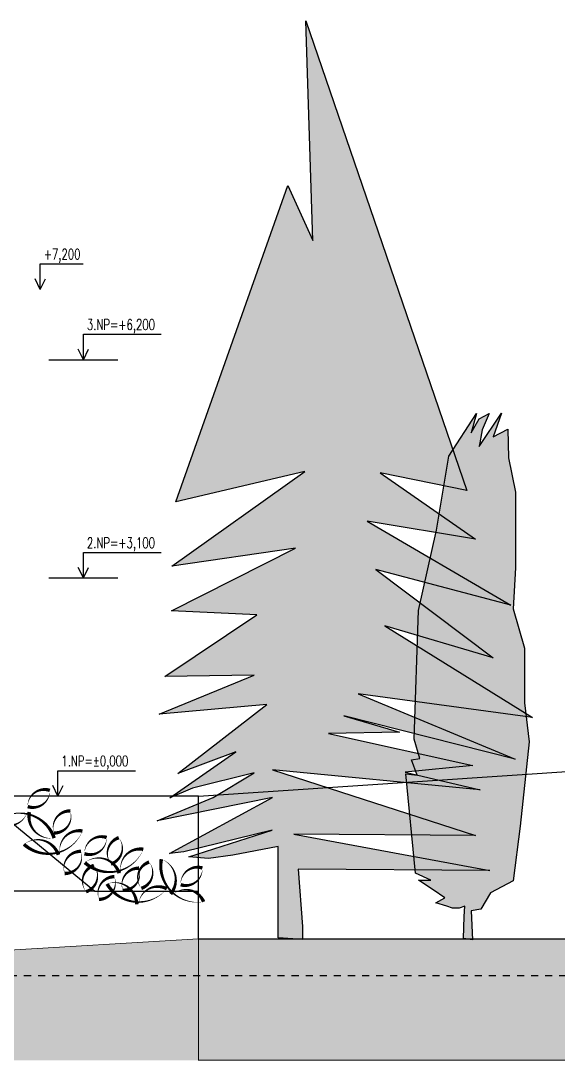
# Model space of a CAD drawing. Header units: metres. Extents: x -442 to 316, y -503 to 125.
# Drawn here: x 106.11 to 113.74, y -299.3 to -284.53 of the extents above; entities that cross this region are included whole.
import ezdxf

# ---------------------------------------------------------------- set-up
doc = ezdxf.new("R2010")
doc.units = ezdxf.units.M
doc.linetypes.add('ČÁRKOVANÁ', pattern=[19.05, 12.7, -6.35])
for name, color, linetype in [('FIGURE_SAGOME', 252, 'Continuous'), ('popis', 6, 'Continuous'), ('SRAFA', 251, 'Continuous'), ('SRAFY', 3, 'Continuous'), ('zariz.predmety', 203, 'Continuous'), ('ZDIVO', 1, 'Continuous')]:
    doc.layers.add(name, color=color, linetype=linetype)
doc.layers.add('FLOATING-WINDOWS', color=2, linetype='Continuous', plot=False)
doc.layers.add('FLOATINGWINDOWS', color=2, linetype='Continuous', plot=False)
doc.styles.add('ROMANS', font='romans.shx', dxfattribs={"width": 0.7})

msp = doc.modelspace()

# ---------------------------------------------------------------- hatches: boundary and pattern name
at = {"layer": 'FIGURE_SAGOME', "linetype": 'Continuous'}
for points in [[(109.768145, -297.558871), (109.768145, -296.258871), (109.123065, -296.384304), (108.777486, -296.430366), (108.501023, -296.407335), (109.682514, -296.029228), (108.431907, -296.338243), (108.22456, -296.361274), (109.687213, -295.563037), (108.049723, -295.898818), (108.847475, -295.563037), (109.427539, -295.214143), (108.551191, -295.430783), (108.22865, -295.568967), (109.169573, -294.916592), (108.343843, -295.223506), (109.606131, -294.242142), (108.078179, -294.380999), (109.427539, -293.82557), (108.157552, -293.845407), (109.467226, -292.972589), (108.25677, -292.913079), (110.013035, -292.024959), (108.25934, -292.279954), (110.14656, -290.936526), (108.317138, -291.36683), (109.90385, -286.873069), (110.259153, -287.654157), (110.161545, -284.531768), (112.447798, -291.206255), (111.21795, -290.953497), (112.572836, -291.893729), (111.030393, -291.640971), (113.072988, -292.831194), (111.155431, -292.328445), (112.822912, -293.581166), (111.282718, -293.128627), (113.382064, -294.429777), (110.904835, -294.093996), (113.135507, -295.018612), (110.701536, -294.406621), (111.490628, -294.638628), (110.484922, -294.654096), (112.533891, -295.109185), (111.572531, -295.206105), (112.635355, -295.456096), (109.686944, -295.171994), (112.568485, -296.102874), (109.989024, -296.083841), (112.774421, -296.602835), (110.051544, -296.583821), (110.114063, -297.396291), (110.114063, -297.583784)], [(112.402277, -297.566554), (112.411461, -297.254392), (112.420646, -297.107493), (112.337986, -297.135036), (112.246142, -297.135036), (112.163483, -297.107493), (112.007349, -297.061587), (112.13593, -296.988137), (111.970612, -296.877962), (111.759785, -296.740215), (111.93674, -296.740215), (111.720462, -296.64194), (111.582831, -295.226789), (111.740123, -295.246443), (111.661478, -295.03024), (111.779446, -295.010585), (111.7008, -294.735416), (111.759785, -292.907512), (112.015386, -291.767529), (112.19234, -290.71775), (112.585572, -290.108449), (112.506926, -290.383617), (112.624896, -290.187068), (112.762527, -290.108449), (112.664219, -290.344307), (112.624896, -290.580166), (112.938464, -290.104566), (112.821511, -290.442582), (113.031126, -290.330996), (113.041406, -290.739152), (113.13872, -291.225554), (113.13872, -292.301797), (113.106282, -292.88548), (113.267784, -293.443417), (113.267784, -294.221661), (113.33266, -294.772916), (113.202908, -295.972709), (113.105594, -296.750953), (112.782188, -296.917108), (112.644557, -297.152967), (112.506926, -297.172622), (112.526588, -297.585374)]]:
    msp.add_hatch(color=256, dxfattribs=at).paths.add_polyline_path(points)
at = {"layer": 'SRAFA', "linetype": 'Continuous'}
for points in [[(104.180766, -297.841883), (104.180766, -297.950188), (103.380766, -297.950188), (102.396272, -297.950188), (100.070766, -298.091328), (100.070766, -298.296843), (108.638606, -298.296843), (108.638606, -298.091328), (108.638606, -297.571328)], [(108.638606, -298.296843), (100.070766, -298.296843), (100.070766, -298.796843), (89.620766, -298.796843), (89.620766, -298.296843), (87.115319, -298.296843), (87.115319, -299.296898), (108.638606, -299.296898)]]:
    msp.add_hatch(color=256, dxfattribs=at).paths.add_polyline_path(points)
at = {"layer": 'SRAFY', "linetype": 'Continuous', "lineweight": 0}
msp.add_hatch(color=252, dxfattribs=at).paths.add_polyline_path([(129.166848, -297.571328), (108.638606, -297.571328), (108.638606, -299.296865), (129.166848, -299.296865)])

# ---------------------------------------------------------------- linework, layer by layer
at = {"layer": 'FIGURE_SAGOME', "linetype": 'Continuous'}
msp.add_lwpolyline([(112.402277, -297.566554), (112.411461, -297.254392), (112.420646, -297.107493), (112.337986, -297.135036), (112.246142, -297.135036), (112.163483, -297.107493), (112.007349, -297.061587), (112.13593, -296.988137), (111.970612, -296.877962), (111.759785, -296.740215), (111.93674, -296.740215), (111.720462, -296.64194), (111.582831, -295.226789), (111.740123, -295.246443), (111.661478, -295.03024), (111.779446, -295.010585), (111.7008, -294.735416), (111.759785, -292.907512), (112.015386, -291.767529), (112.19234, -290.71775), (112.585572, -290.108449), (112.506926, -290.383617), (112.624896, -290.187068), (112.762527, -290.108449), (112.664219, -290.344307), (112.624896, -290.580166), (112.938464, -290.104566), (112.821511, -290.442582), (113.031126, -290.330996), (113.041406, -290.739152), (113.13872, -291.225554), (113.13872, -292.301797), (113.106282, -292.88548), (113.267784, -293.443417), (113.267784, -294.221661), (113.33266, -294.772916), (113.202908, -295.972709), (113.105594, -296.750953), (112.782188, -296.917108), (112.644557, -297.152967), (112.506926, -297.172622), (112.526588, -297.585374)], close=True, dxfattribs=at)
at = {"layer": 'FLOATING-WINDOWS', "linetype": 'Continuous', "lineweight": 0, "ltscale": 20}
for p, q in [((108.638606, -297.571328), (108.638606, -299.296865)), ((108.631801, -299.296865), (129.166848, -299.296865))]:
    msp.add_line(p, q, dxfattribs=at)
at = {"layer": 'FLOATINGWINDOWS'}
msp.add_lwpolyline([(109.768145, -297.558871), (109.768145, -296.258871), (109.123065, -296.384304), (108.777486, -296.430366), (108.501023, -296.407335), (109.682514, -296.029228), (108.431907, -296.338243), (108.22456, -296.361274), (109.687213, -295.563037), (108.049723, -295.898818), (108.847475, -295.563037), (109.427539, -295.214143), (108.551191, -295.430783), (108.22865, -295.568967), (109.169573, -294.916592), (108.343843, -295.223506), (109.606131, -294.242142), (108.078179, -294.380999), (109.427539, -293.82557), (108.157552, -293.845407), (109.467226, -292.972589), (108.25677, -292.913079), (110.013035, -292.024959), (108.25934, -292.279954), (110.14656, -290.936526), (108.317138, -291.36683), (109.90385, -286.873069), (110.259153, -287.654157), (110.161545, -284.531768), (112.447798, -291.206255), (111.21795, -290.953497), (112.572836, -291.893729), (111.030393, -291.640971), (113.072988, -292.831194), (111.155431, -292.328445), (112.822912, -293.581166), (111.282718, -293.128627), (113.382064, -294.429777), (110.904835, -294.093996), (113.135507, -295.018612), (110.701536, -294.406621), (111.490628, -294.638628), (110.484922, -294.654096), (112.533891, -295.109185), (111.572531, -295.206105), (112.635355, -295.456096), (109.686944, -295.171994), (112.568485, -296.102874), (109.989024, -296.083841), (112.774421, -296.602835), (110.051544, -296.583821), (110.114063, -297.396291), (110.114063, -297.583784)], close=True, dxfattribs=at)
at = {"layer": 'SRAFA', "linetype": 'Continuous'}
for p, q in [((108.638606, -295.546843), (115.630891, -295.07785)), ((108.638606, -297.571328), (129.166848, -297.571328))]:
    msp.add_line(p, q, dxfattribs=at)
at = {"layer": 'SRAFA', "color": 1, "linetype": 'ČÁRKOVANÁ', "ltscale": 0.0075}
msp.add_line((72.360118, -298.091328), (129.166848, -298.091328), dxfattribs=at)
at = {"layer": 'SRAFY', "linetype": 'Continuous'}
for p, q in [((106.391109, -288.346843), (106.391109, -287.98569)), ((106.391109, -287.98569), (107.002724, -287.98569)), ((106.391109, -288.346843), (106.316607, -288.195609)), ((106.391109, -288.346843), (106.465611, -288.195609)), ((107.00379, -289.346843), (107.00379, -288.98569)), ((107.00379, -288.98569), (108.107068, -288.98569)), ((107.00379, -289.346843), (106.929288, -289.195609)), ((107.00379, -289.346843), (107.078291, -289.195609)), ((106.513967, -289.346843), (107.493613, -289.346843)), ((107.00379, -292.446843), (107.00379, -292.08569)), ((107.00379, -292.08569), (108.107068, -292.08569)), ((107.00379, -292.446843), (106.929288, -292.295609)), ((107.00379, -292.446843), (107.078291, -292.295609)), ((106.513967, -292.446843), (107.493613, -292.446843)), ((106.642225, -295.546843), (106.642225, -295.18569)), ((106.642225, -295.18569), (107.745503, -295.18569)), ((106.642225, -295.546843), (106.567723, -295.395609)), ((106.642225, -295.546843), (106.716727, -295.395609)), ((108.638606, -295.546843), (104.630766, -295.546843)), ((105.590766, -295.596843), (107.166769, -296.896843)), ((108.638606, -297.571328), (108.638606, -295.546843)), ((107.166769, -296.896843), (104.630766, -296.896843)), ((107.166769, -296.896843), (108.638606, -296.896843))]:
    msp.add_line(p, q, dxfattribs=at)
at = {"layer": 'zariz.predmety', "color": 253, "linetype": 'Continuous', "ltscale": 0.001}
for points in [[(106.213023, -295.694125, 0, 0, -0.520567051), (106.213023, -295.694125, 0, 0.05, -0.520567051), (106.526496, -295.463816, 0, 0.05, -0.520567051), (106.213023, -295.694125, 0.05, 0.05, 0)], [(106.586243, -296.069379, 0, 0, -0.520567051), (106.586243, -296.069379, 0, 0.05, -0.520567051), (106.816188, -295.755638, 0, 0.05, -0.520567051), (106.586243, -296.069379, 0.05, 0.05, 0)], [(106.588948, -296.142153, 0, 0, -0.520567051), (106.588948, -296.142153, 0, 0.05, -0.520567051), (106.236493, -295.772393, 0, 0.05, -0.520567051), (106.205735, -295.779986, 0, 0.05, -0.520567051), (105.772005, -295.900095, 0, 0.05, -0.520567051), (106.588948, -296.142153, 0.05, 0.05, 0)], [(106.159512, -296.230242, 0, 0, -0.520567051), (106.159512, -296.230242, 0, 0.05, -0.520567051), (106.647875, -296.380073, 0, 0.05, -0.520567051), (106.670976, -296.358392, 0, 0.05, -0.520567051), (106.990348, -296.041298, 0, 0.05, -0.520567051), (106.159512, -296.230242, 0.05, 0.05, 0)], [(107.019714, -296.363752, 0, 0, -0.520567051), (107.019714, -296.363752, 0, 0.05, -0.520567051), (107.333187, -296.133443, 0, 0.05, -0.520567051), (107.019714, -296.363752, 0.05, 0.05, 0)], [(107.395276, -296.509069, 0, 0, -0.520567051), (107.395276, -296.509069, 0, 0.05, -0.520567051), (107.505726, -296.136097, 0, 0.05, -0.520567051), (107.395276, -296.509069, 0.05, 0.05, 0)], [(106.738312, -296.644216, 0, 0, -0.520567051), (106.738312, -296.644216, 0, 0.05, -0.520567051), (106.968256, -296.330475, 0, 0.05, -0.520567051), (106.738312, -296.644216, 0.05, 0.05, 0)], [(107.023455, -296.489971, 0, 0, -0.520567051), (107.023455, -296.489971, 0, 0.05, -0.520567051), (107.511818, -296.639802, 0, 0.05, -0.520567051), (107.534919, -296.618121, 0, 0.05, -0.520567051), (107.854291, -296.301027, 0, 0.05, -0.520567051), (107.023455, -296.489971, 0.05, 0.05, 0)], [(107.826378, -296.855311, 0, 0, -0.520567051), (107.826378, -296.855311, 0, 0.05, -0.520567051), (107.936828, -296.482338, 0, 0.05, -0.520567051), (107.826378, -296.855311, 0.05, 0.05, 0)], [(108.110145, -296.441327, 0, 0, -0.520567051), (108.110145, -296.441327, 0, 0.05, -0.520567051), (108.241469, -296.934988, 0, 0.05, -0.520567051), (108.272091, -296.943116, 0, 0.05, -0.520567051), (108.710159, -297.046283, 0, 0.05, -0.520567051), (108.110145, -296.441327, 0.05, 0.05, 0)], [(107.042327, -296.903349, 0, 0, -0.520567051), (107.042327, -296.903349, 0, 0.05, -0.520567051), (107.152776, -296.530376, 0, 0.05, -0.520567051), (107.042327, -296.903349, 0.05, 0.05, 0)], [(107.562351, -296.882969, 0, 0, -0.520567051), (107.562351, -296.882969, 0, 0.05, -0.520567051), (107.792295, -296.569228, 0, 0.05, -0.520567051), (107.562351, -296.882969, 0.05, 0.05, 0)], [(108.384839, -296.804324, 0, 0, -0.520567051), (108.384839, -296.804324, 0, 0.05, -0.520567051), (108.692554, -296.566376, 0, 0.05, -0.520567051), (108.384839, -296.804324, 0.05, 0.05, 0)], [(107.225541, -297.012583, 0, 0, -0.520567051), (107.225541, -297.012583, 0, 0.05, -0.520567051), (107.442793, -296.689923, 0, 0.05, -0.520567051), (107.225541, -297.012583, 0.05, 0.05, 0)], [(107.338958, -296.792884, 0, 0, -0.520567051), (107.338958, -296.792884, 0, 0.05, -0.520567051), (107.759879, -297.082319, 0, 0.05, -0.520567051), (107.78842, -297.068567, 0, 0.05, -0.520567051), (108.188209, -296.861887, 0, 0.05, -0.520567051), (107.338958, -296.792884, 0.05, 0.05, 0)]]:
    msp.add_lwpolyline(points, format="xyseb", close=True, dxfattribs=at)
at = {"layer": 'ZDIVO', "linetype": 'Continuous', "lineweight": 0}
msp.add_line((100.070766, -298.091328), (108.638606, -297.571328), dxfattribs=at)

# ---------------------------------------------------------------- texts
at = {"layer": 'popis', "linetype": 'Continuous', "char_height": 0.15, "width": 2.20915077, "attachment_point": 1, "style": 'ROMANS'}
for s, insert in [('+7,200', (106.440655, -287.772166)), ('3.NP=+6,200', (107.053336, -288.772166)), ('2.NP=+3,100', (107.053336, -291.872166)), ('1.NP=%%P0,000', (106.691771, -294.972166))]:
    msp.add_mtext(s, dxfattribs=dict(at, insert=insert))

doc.saveas('drawing.dxf')
